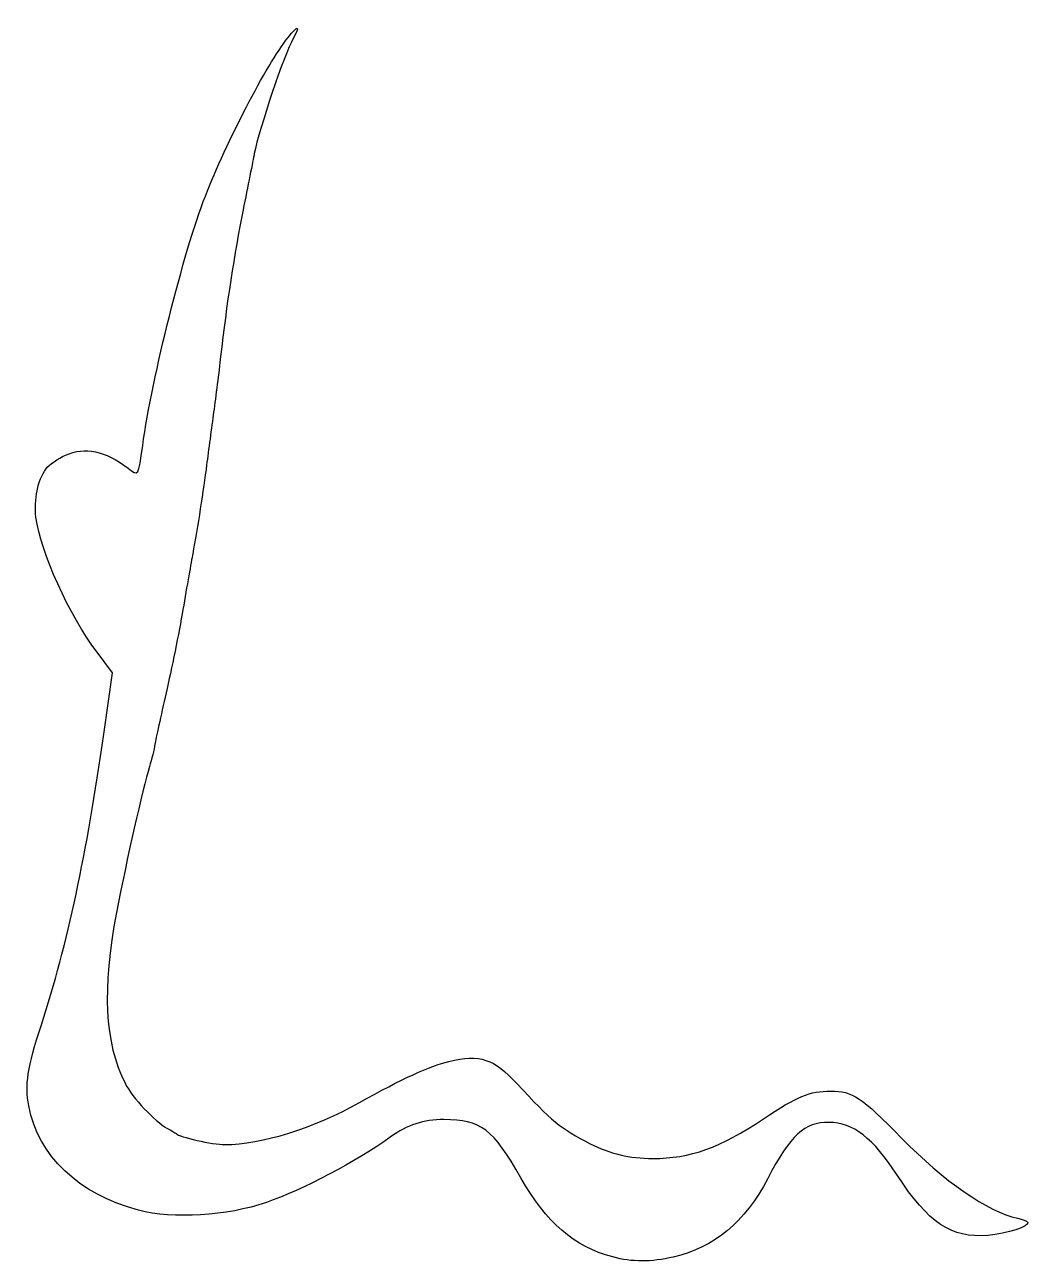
# Model space of a CAD drawing. Extents: x 5 to 159, y 15 to 205.
import ezdxf

# ---------------------------------------------------------------- set-up
doc = ezdxf.new("R2010")
doc.units = 0
doc.layers.add('Image', color=7, linetype='CONTINUOUS')

msp = doc.modelspace()

# ---------------------------------------------------------------- linework, layer by layer
at = {"layer": 'Image', "color": 7}
msp.add_lwpolyline([(17.167808, 96.01959), (18.499869, 105.44323), (16.12745, 108.59217)], dxfattribs=at)
msp.add_lwpolyline([(95.199745, 15.88374)], close=True, dxfattribs=at)
for points in [[(45.415089, 202.858727), (46.916831, 204.791244), (47.358363, 204.691376), (46.206613, 202.679694)], [(32.741026, 178.521345), (35.976439, 186.851003), (42.073061, 198.558046), (45.415089, 202.858727)], [(46.206613, 202.679694), (44.874553, 200.353088), (40.974524, 188.809049), (40.24915, 185.045669)], [(40.24915, 185.045669), (40.023244, 183.873648), (39.246152, 179.979854), (38.522273, 176.392789)], [(23.132894, 140.295785), (24.604981, 150.897935), (29.360871, 169.819048), (32.741026, 178.521345)], [(38.522273, 176.392789), (37.195486, 169.818143), (35.964953, 161.787079), (35.081067, 153.933845)], [(35.081067, 153.933845), (34.817242, 151.589805), (34.336369, 147.754095), (34.012456, 145.410055)], [(34.012456, 145.410055), (33.688544, 143.066015), (33.204811, 139.422095), (32.937495, 137.312455)], [(8.281289, 136.675035), (8.778966, 137.348195), (10.137039, 138.307995), (11.299226, 138.807955)], [(11.299226, 138.807955), (14.365236, 140.126915), (17.275293, 139.521435), (20.895561, 136.811285)], [(20.895561, 136.811285), (22.518043, 135.596685), (22.470054, 135.521945), (23.132894, 140.295785)], [(6.770766, 129.285325), (6.428552, 131.949345), (7.055669, 135.017295), (8.281289, 136.675035)], [(32.937495, 137.312455), (32.451835, 133.479635), (31.544862, 127.694295), (30.799444, 123.6744)], [(16.12745, 108.59217), (11.862623, 114.2529), (7.447472, 124.017415), (6.770766, 129.285325)], [(30.799444, 123.6744), (30.582113, 122.50238), (29.908184, 118.66668), (29.301819, 115.15062)], [(29.301819, 115.15062), (28.695458, 111.63455), (27.537296, 105.881), (26.728129, 102.36493)], [(26.728129, 102.36493), (25.918962, 98.84887), (25.145236, 95.30084), (25.008736, 94.48043)], [(7.59228, 51.46034), (11.600786, 63.82543), (14.570459, 77.64464), (17.167808, 96.01959)], [(25.008736, 94.48043), (24.872237, 93.66002), (24.498004, 92.12573), (24.177105, 91.07091)], [(24.177105, 91.07091), (23.102383, 87.5382), (20.697741, 76.89626), (19.121288, 68.69597)], [(19.121288, 68.69597), (16.866078, 56.96498), (17.276989, 48.74374), (20.4298, 42.51614)], [(5.66011, 39.05088), (5.045274, 42.2929), (5.437942, 44.81482), (7.59228, 51.46034)], [(56.371919, 39.54246), (62.903783, 43.21818), (67.179553, 45.18674), (70.092157, 45.85924)], [(70.092157, 45.85924), (74.919298, 46.97379), (76.923645, 46.3175), (80.504965, 42.44974)], [(20.4298, 42.51614), (21.529986, 40.34299), (25.059189, 36.56033), (26.846214, 35.63891)], [(80.504965, 42.44974), (85.786365, 36.74594), (87.261265, 35.53775), (91.745635, 33.24169)], [(118.33232, 37.06566), (123.4883, 40.51722), (125.41988, 41.3133), (128.6387, 41.3133)], [(128.6387, 41.3133), (131.9984, 41.3133), (133.32613, 40.43209), (139.50843, 34.09908)], [(22.489864, 23.05469), (13.308579, 25.48752), (7.116143, 31.37325), (5.66011, 39.05088)], [(35.72021, 33.10916), (41.288208, 33.10916), (49.467638, 35.65717), (56.371919, 39.54246)], [(69.317734, 36.94248), (66.176581, 36.94548), (63.750263, 36.14808), (61.09527, 34.24065)], [(81.109745, 28.02895), (76.854922, 35.52601), (74.987846, 36.93733), (69.317734, 36.94248)], [(101.33898, 30.97821), (107.1309, 30.97821), (111.6653, 32.60255), (118.33232, 37.06566)], [(128.37277, 36.51867), (124.5641, 36.51867), (122.51718, 34.64347), (118.97836, 27.91233)], [(138.86329, 28.3844), (135.17248, 34.09022), (132.04058, 36.51867), (128.37277, 36.51867)], [(26.846214, 35.63891), (27.497474, 35.30312), (28.126218, 34.92293), (28.24342, 34.79406)], [(28.24342, 34.79406), (28.714309, 34.27628), (33.89343, 33.10916), (35.72021, 33.10916)], [(61.09527, 34.24065), (55.941865, 30.5383), (47.549224, 26.11788), (42.094575, 24.23294)], [(91.745635, 33.24169), (94.775815, 31.6902), (97.793445, 30.97821), (101.33898, 30.97821)], [(139.50843, 34.09908), (145.93758, 27.5132), (152.77788, 22.78772), (157.26737, 21.8307)], [(95.199745, 15.88366), (89.255345, 17.48219), (85.026725, 21.12718), (81.109745, 28.02895)], [(118.97836, 27.91233), (115.44446, 21.19057), (110.84047, 17.36197), (104.49166, 15.86544)], [(152.70796, 19.18176), (147.13059, 18.73199), (143.58058, 21.09171), (138.86329, 28.3844)], [(42.094575, 24.23294), (36.099259, 22.16117), (27.754624, 21.65965), (22.489864, 23.05469)], [(158.86283, 21.18824), (159.23137, 20.59191), (155.62805, 19.41723), (152.70796, 19.18176)], [(157.26737, 21.8307), (158.0265, 21.66886), (158.74445, 21.37976), (158.86283, 21.18824)], [(104.49166, 15.86544), (101.11994, 15.07068), (98.201665, 15.07639), (95.199745, 15.88374)]]:
    msp.add_open_spline(points, degree=3, dxfattribs=at)

doc.saveas('drawing.dxf')
